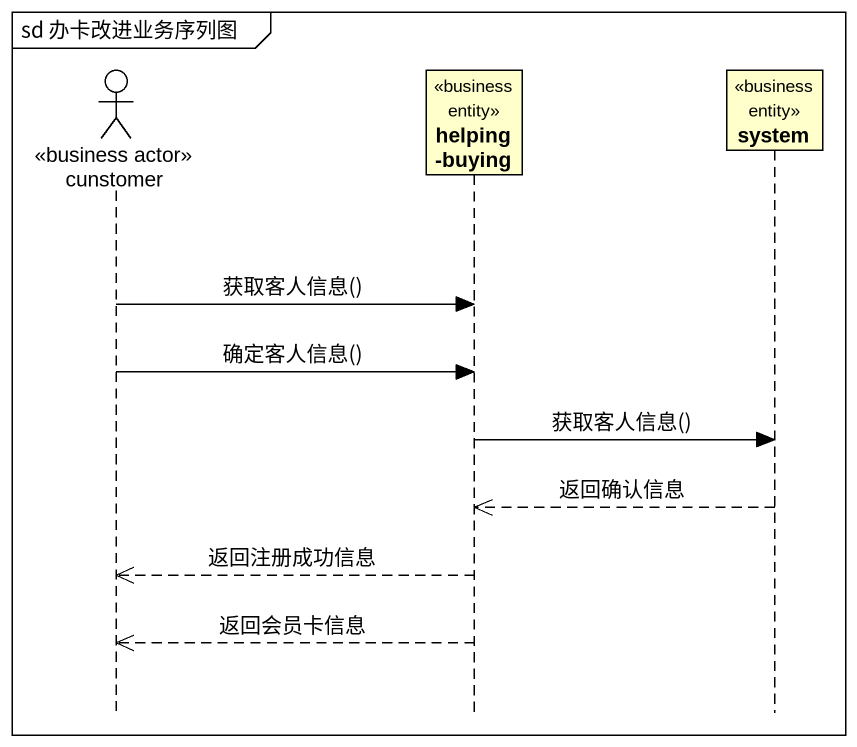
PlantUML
@startuml
mainframe sd 办卡改进业务序列图
hide footbox
actor cunstomer <<business actor>>
participant "helping-buying" as helping_buying <<business entity>>
participant system <<business entity>>

cunstomer -> helping_buying : 获取客人信息()
cunstomer -> helping_buying : 确定客人信息()
helping_buying -> system : 获取客人信息()
system -->> helping_buying : 返回确认信息
helping_buying -->> cunstomer : 返回注册成功信息
helping_buying -->> cunstomer : 返回会员卡信息
@enduml
